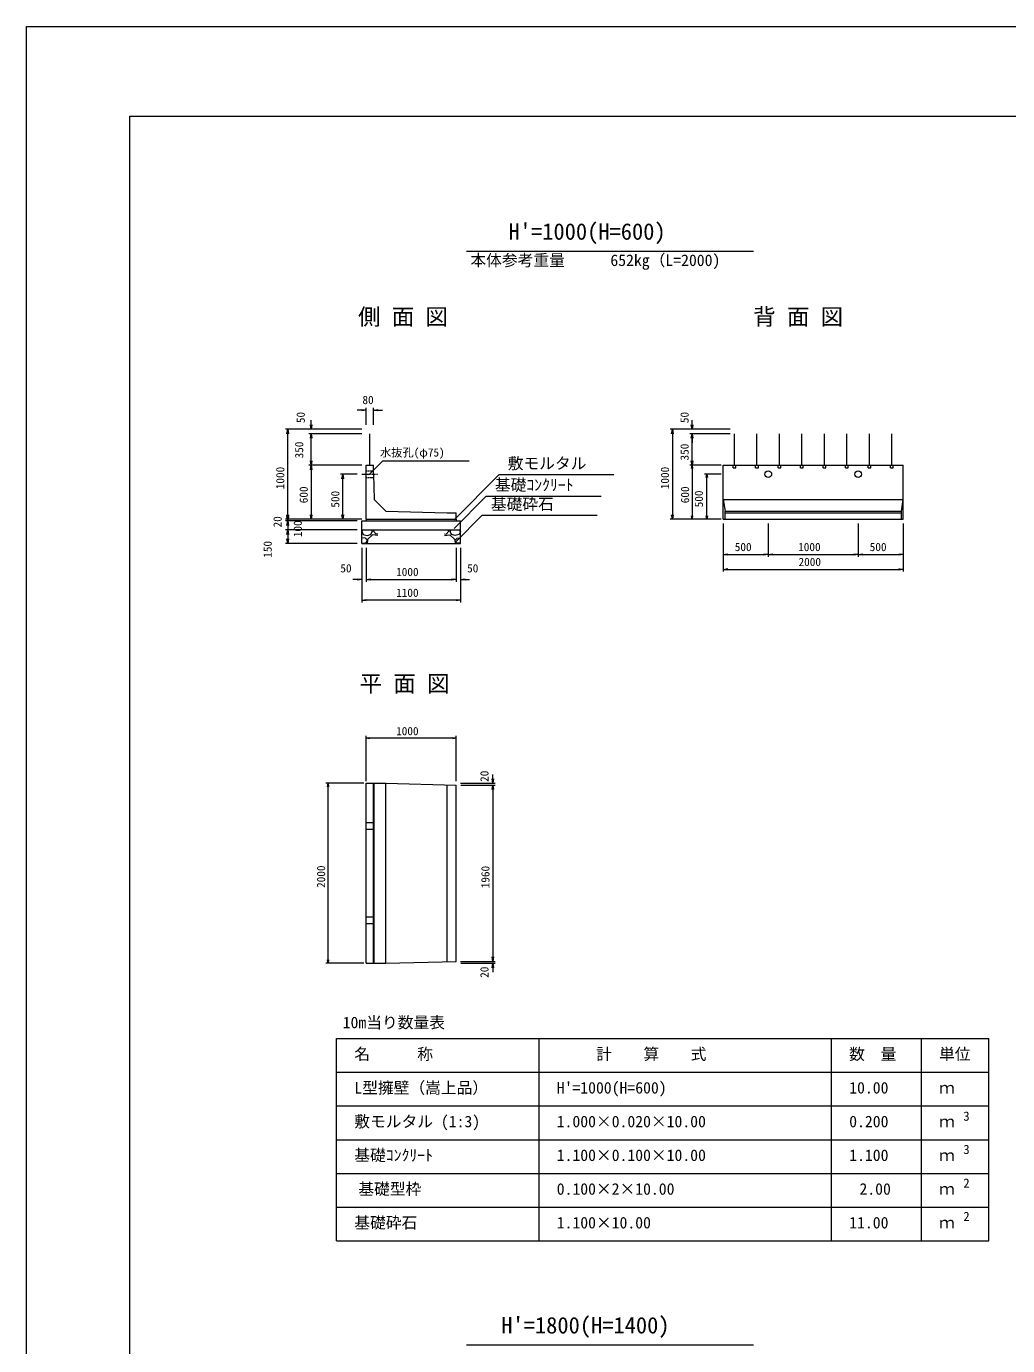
# Model space of a CAD drawing. Units: millimetres on the paper. Extents: x 0 to 841, y 0 to 594.
# Drawn here: x 0 to 218.1, y 300.6 to 594 of the extents above; entities that cross this region are included whole.
import ezdxf
from ezdxf.enums import TextEntityAlignment as Align

# ---------------------------------------------------------------- set-up
doc = ezdxf.new("R2010")
doc.units = ezdxf.units.MM
for name, pattern in [('USER1', [1.125, 0.75, -0.125, 0.125, -0.125]), ('USER2', [0.375, 0.25, -0.125]), ('USER3', [24, 12, -12])]:
    doc.linetypes.add(name, pattern=pattern)
for name, color, linetype, lineweight in [('001', 4, 'USER3', 18), ('0_2', 7, 'Continuous', 9), ('D-MTR-FRAM（材料表図枠）', 2, 'Continuous', 18), ('D-STR-DIM（寸法）', 7, 'Continuous', 18), ('D-STR-HTXT（旗揚げ）', 7, 'Continuous', 18), ('D-STR-STR1（構造物）', 4, 'Continuous', 18), ('D-STR-STRn（構造物）', 7, 'Continuous', 18), ('D-STR（構造物外形線）', 1, 'Continuous', 18), ('D-TTL(外枠）', 2, 'Continuous', 18), ('DEFPOINTS_3', 8, 'Continuous', 18)]:
    doc.layers.add(name, color=color, linetype=linetype, lineweight=lineweight)
for name, color, linetype in [('D-MTR-TXT(文字列）', 7, 'Continuous'), ('D-MTR（材料表タイトル）', 7, 'Continuous'), ('D-STR-TXT（文字）', 7, 'Continuous'), ('D-TTL-TXT（文字）', 7, 'Continuous')]:
    doc.layers.add(name, color=color, linetype=linetype)
doc.styles.add('ＭＳ ゴシック', font='')
doc.styles.get('ＭＳ ゴシック').set_extended_font_data('MS Gothic')

msp = doc.modelspace()

# ---------------------------------------------------------------- linework, layer by layer
at = {"layer": '001'}
for p, q in [((157.423, 496.4), (157.423, 503.4)), ((162.423, 496.4), (162.423, 503.4)), ((167.423, 496.4), (167.423, 503.4)), ((172.423, 496.4), (172.423, 503.4)), ((177.423, 496.4), (177.423, 503.4)), ((182.423, 496.4), (182.423, 503.4)), ((187.423, 496.4), (187.423, 503.4)), ((192.423, 496.4), (192.423, 503.4))]:
    msp.add_line(p, q, dxfattribs=at)
at = {"layer": '0_2'}
for p, q in [((74.541, 508.815), (75.541, 508.648)), ((75.541, 508.648), (74.541, 508.482)), ((75.541, 508.648), (74.541, 508.648)), ((77.141, 508.648), (78.141, 508.815)), ((78.141, 508.482), (77.141, 508.648)), ((77.141, 508.648), (78.141, 508.648)), ((63.306, 504.4), (63.139, 505.4)), ((63.473, 505.4), (63.306, 504.4)), ((63.306, 504.4), (63.306, 505.4)), ((147.985, 504.4), (147.819, 505.4)), ((148.152, 505.4), (147.985, 504.4)), ((147.985, 504.4), (147.985, 505.4)), ((57.925, 503.4), (58.091, 504.4)), ((58.091, 504.4), (58.258, 503.4)), ((58.091, 504.4), (58.091, 503.4)), ((63.139, 502.4), (63.306, 503.4)), ((63.306, 503.4), (63.473, 502.4)), ((63.306, 503.4), (63.306, 502.4)), ((143.453, 503.4), (143.62, 504.4)), ((143.62, 504.4), (143.787, 503.4)), ((143.62, 504.4), (143.62, 503.4)), ((147.819, 502.4), (147.985, 503.4)), ((147.985, 503.4), (148.152, 502.4)), ((147.985, 503.4), (147.985, 502.4)), ((63.306, 496.4), (63.139, 497.4)), ((63.139, 495.4), (63.306, 496.4)), ((63.473, 497.4), (63.306, 496.4)), ((63.306, 496.4), (63.306, 497.4)), ((63.306, 496.4), (63.473, 495.4)), ((63.306, 496.4), (63.306, 495.4)), ((147.985, 496.4), (147.819, 497.4)), ((147.86, 495.65), (147.985, 496.4)), ((148.152, 497.4), (147.985, 496.4)), ((147.985, 496.4), (147.985, 497.4)), ((147.985, 496.4), (148.11, 495.65)), ((70.149, 493.4), (70.315, 494.4)), ((70.315, 494.4), (70.482, 493.4)), ((70.315, 494.4), (70.315, 493.4)), ((151.151, 493.65), (151.276, 494.4)), ((151.276, 494.4), (151.401, 493.65)), ((58.091, 484.4), (57.925, 485.4)), ((58.091, 484), (57.925, 485)), ((58.091, 484), (58.091, 485.4)), ((58.258, 485.4), (58.091, 484.4)), ((58.258, 485), (58.091, 484)), ((63.306, 484.4), (63.139, 485.4)), ((63.473, 485.4), (63.306, 484.4)), ((63.306, 484.4), (63.306, 485.4)), ((70.315, 484.4), (70.149, 485.4)), ((70.482, 485.4), (70.315, 484.4)), ((70.315, 484.4), (70.315, 485.4)), ((143.62, 484.4), (143.453, 485.4)), ((143.787, 485.4), (143.62, 484.4)), ((143.62, 484.4), (143.62, 485.4)), ((147.985, 484.4), (147.86, 485.15)), ((148.11, 485.15), (147.985, 484.4)), ((151.276, 484.4), (151.151, 485.15)), ((151.401, 485.15), (151.276, 484.4)), ((57.925, 483), (58.091, 484)), ((57.925, 481), (58.091, 482)), ((58.091, 484), (58.258, 483)), ((58.091, 484), (58.091, 483)), ((58.091, 482), (58.091, 481)), ((58.091, 482), (58.258, 481)), ((58.091, 479), (57.925, 480)), ((58.258, 480), (58.091, 479)), ((58.091, 479), (58.091, 480)), ((154.923, 476.545), (155.923, 476.712)), ((155.923, 476.378), (154.923, 476.545)), ((154.923, 476.545), (155.923, 476.545)), ((163.923, 476.712), (164.923, 476.545)), ((164.923, 476.545), (163.923, 476.378)), ((164.923, 476.545), (163.923, 476.545)), ((164.923, 476.545), (165.923, 476.712)), ((165.923, 476.378), (164.923, 476.545)), ((164.923, 476.545), (165.923, 476.545)), ((183.923, 476.712), (184.923, 476.545)), ((184.923, 476.545), (183.923, 476.378)), ((184.923, 476.545), (183.923, 476.545)), ((184.923, 476.545), (185.923, 476.712)), ((185.923, 476.378), (184.923, 476.545)), ((184.923, 476.545), (185.923, 476.545)), ((193.923, 476.712), (194.923, 476.545)), ((194.923, 476.545), (193.923, 476.378)), ((194.923, 476.545), (193.923, 476.545)), ((154.923, 473.225), (155.923, 473.391)), ((155.923, 473.058), (154.923, 473.225)), ((154.923, 473.225), (155.923, 473.225)), ((193.923, 473.391), (194.923, 473.225)), ((194.923, 473.225), (193.923, 473.058)), ((194.923, 473.225), (193.923, 473.225)), ((73.541, 471.164), (74.541, 470.997)), ((74.541, 470.997), (73.541, 470.831)), ((74.541, 470.997), (73.541, 470.997)), ((75.541, 470.997), (76.541, 471.164)), ((76.541, 470.831), (75.541, 470.997)), ((75.541, 470.997), (76.541, 470.997)), ((94.541, 471.164), (95.541, 470.997)), ((95.541, 470.997), (94.541, 470.831)), ((95.541, 470.997), (94.541, 470.997)), ((96.541, 470.997), (97.541, 471.164)), ((97.541, 470.831), (96.541, 470.997)), ((96.541, 470.997), (97.541, 470.997)), ((74.541, 466.371), (75.541, 466.537)), ((95.541, 466.537), (96.541, 466.371)), ((75.541, 466.204), (74.541, 466.371)), ((74.541, 466.371), (75.541, 466.371)), ((96.541, 466.371), (95.541, 466.204)), ((96.541, 466.371), (95.541, 466.371)), ((75.541, 435.698), (76.291, 435.823)), ((76.291, 435.573), (75.541, 435.698)), ((94.791, 435.823), (95.541, 435.698)), ((95.541, 435.698), (94.791, 435.573)), ((66.943, 424.897), (67.068, 425.647)), ((67.068, 425.647), (67.193, 424.897)), ((103.702, 425.647), (103.536, 426.647)), ((103.869, 426.647), (103.702, 425.647)), ((103.702, 425.647), (103.702, 426.647)), ((103.536, 424.247), (103.702, 425.247)), ((103.702, 425.247), (103.869, 424.247)), ((103.702, 425.247), (103.702, 424.247)), ((67.068, 385.647), (66.943, 386.397)), ((67.193, 386.397), (67.068, 385.647)), ((103.702, 386.047), (103.536, 387.047)), ((103.536, 384.647), (103.702, 385.647)), ((103.702, 386.047), (103.702, 387.047)), ((103.869, 387.047), (103.702, 386.047)), ((103.702, 385.647), (103.869, 384.647)), ((103.702, 385.647), (103.702, 384.647))]:
    msp.add_line(p, q, dxfattribs=at)
at = {"layer": '0_2', "lineweight": 18}
for p, q in [((147.985, 496.4), (147.985, 496.3)), ((151.276, 494.4), (151.276, 494.3)), ((147.985, 484.4), (147.985, 484.5)), ((151.276, 484.4), (151.276, 484.5)), ((75.541, 435.698), (75.641, 435.698)), ((95.541, 435.698), (95.441, 435.698)), ((67.068, 425.647), (67.068, 425.547)), ((67.068, 385.647), (67.068, 385.747))]:
    msp.add_line(p, q, dxfattribs=at)
at = {"layer": 'D-MTR-FRAM（材料表図枠）'}
for p, q in [((68.977, 368.883), (213.977, 368.883)), ((68.977, 323.883), (68.977, 368.883)), ((113.977, 323.883), (113.977, 368.883)), ((178.977, 323.883), (178.977, 368.883)), ((198.977, 323.883), (198.977, 368.883)), ((213.977, 323.883), (213.977, 368.883)), ((68.977, 361.383), (213.977, 361.383)), ((68.977, 353.883), (213.977, 353.883)), ((68.977, 346.383), (213.977, 346.383)), ((68.977, 338.883), (213.977, 338.883)), ((68.977, 331.383), (213.977, 331.383)), ((68.977, 323.883), (213.977, 323.883))]:
    msp.add_line(p, q, dxfattribs=at)
at = {"layer": 'D-STR-DIM（寸法）'}
for p, q in [((74.541, 508.648), (73.541, 508.648)), ((75.541, 505.4), (75.541, 509.148)), ((77.141, 505.4), (77.141, 509.148)), ((78.141, 508.648), (79.141, 508.648)), ((63.306, 505.4), (63.306, 506.4)), ((147.985, 505.4), (147.985, 506.4)), ((74.541, 504.4), (57.591, 504.4)), ((58.091, 485.4), (58.091, 503.4)), ((74.541, 504.4), (62.806, 504.4)), ((74.541, 503.4), (62.806, 503.4)), ((63.306, 497.4), (63.306, 502.4)), ((156.423, 504.4), (143.12, 504.4)), ((143.62, 503.4), (143.62, 485.4)), ((156.423, 504.4), (147.485, 504.4)), ((156.423, 503.4), (147.485, 503.4)), ((156.423, 503.4), (147.485, 503.4)), ((147.985, 502.4), (147.985, 501.4)), ((147.985, 497.4), (147.985, 502.4)), ((74.541, 496.4), (62.806, 496.4)), ((74.541, 496.4), (62.806, 496.4)), ((153.923, 496.4), (147.485, 496.4)), ((154.423, 496.4), (147.485, 496.4)), ((147.985, 496.3), (147.985, 484.5)), ((63.306, 495.4), (63.306, 485.4)), ((73.541, 494.4), (69.815, 494.4)), ((70.315, 485.4), (70.315, 493.4)), ((154.423, 494.4), (150.776, 494.4)), ((151.276, 484.5), (151.276, 494.3)), ((74.541, 484.4), (57.591, 484.4)), ((74.541, 484.4), (57.591, 484.4)), ((58.091, 485), (58.091, 486.4)), ((74.541, 484.4), (69.815, 484.4)), ((153.923, 484.4), (143.12, 484.4)), ((154.423, 484.4), (147.485, 484.4)), ((73.541, 484), (57.591, 484)), ((73.541, 482), (57.591, 482)), ((58.091, 483), (58.091, 482)), ((154.923, 483.4), (154.923, 472.725)), ((164.923, 483.4), (164.923, 476.045)), ((184.923, 483.4), (184.923, 476.045)), ((194.923, 483.4), (194.923, 472.725)), ((73.541, 479), (57.591, 479)), ((58.091, 481), (58.091, 480)), ((74.541, 478), (74.541, 465.871)), ((75.541, 478), (75.541, 470.497)), ((95.541, 478), (95.541, 470.497)), ((96.541, 478), (96.541, 465.871)), ((155.923, 476.545), (163.923, 476.545)), ((165.923, 476.545), (183.923, 476.545)), ((185.923, 476.545), (193.923, 476.545)), ((155.923, 473.225), (193.923, 473.225)), ((73.541, 470.997), (72.541, 470.997)), ((76.541, 470.997), (94.541, 470.997)), ((97.541, 470.997), (98.541, 470.997)), ((95.541, 466.371), (75.541, 466.371)), ((75.041, 425.647), (66.568, 425.647)), ((67.068, 385.747), (67.068, 425.547)), ((96.541, 425.647), (104.202, 425.647)), ((103.702, 426.647), (103.702, 427.647)), ((96.546, 425.247), (104.202, 425.247)), ((103.702, 424.247), (103.702, 387.047)), ((75.041, 385.647), (66.568, 385.647)), ((96.541, 386.047), (104.202, 386.047)), ((96.546, 385.647), (104.202, 385.647)), ((103.702, 384.647), (103.702, 383.647))]:
    msp.add_line(p, q, dxfattribs=at)
at = {"layer": 'D-STR-HTXT（旗揚げ）'}
for p, q in [((97.879, 544), (161.662, 544)), ((76.243, 494.404), (79.146, 497.335)), ((98.444, 497.335), (79.146, 497.335)), ((95.086, 484.253), (105.004, 494.266)), ((130.602, 494.266), (105.004, 494.266)), ((95.086, 482.348), (102.146, 489.476)), ((127.745, 489.476), (102.146, 489.476)), ((95.379, 479.265), (101.259, 485.202)), ((126.857, 485.202), (101.259, 485.202)), ((75.541, 426.147), (75.541, 436.198)), ((95.441, 435.698), (75.641, 435.698)), ((95.541, 426.147), (95.541, 436.198)), ((97.879, 300.739), (161.662, 300.739))]:
    msp.add_line(p, q, dxfattribs=at)
at = {"layer": 'D-STR-STR1（構造物）'}
msp.add_line((76.341, 496.4), (76.341, 503.4), dxfattribs=at)
at = {"layer": 'D-STR-STRn（構造物）', "linetype": 'USER1'}
msp.add_line((74.541, 494.4), (78.088, 494.4), dxfattribs=at)
at = {"layer": 'D-STR-STRn（構造物）', "linetype": 'USER2'}
for p, q in [((75.541, 495.15), (77.141, 495.15)), ((75.541, 493.65), (77.168, 493.65))]:
    msp.add_line(p, q, dxfattribs=at)
at = {"layer": 'D-STR-STRn（構造物）'}
for p, q in [((75.541, 484.4), (75.541, 484)), ((95.541, 484.4), (95.541, 484)), ((74.541, 484), (96.541, 484)), ((74.541, 479), (74.541, 484)), ((74.541, 482), (96.541, 482)), ((74.597, 481.691), (74.897, 480.991)), ((74.651, 481.692), (74.783, 482)), ((76.599, 480.988), (76.849, 481.688)), ((76.706, 482), (76.848, 481.691)), ((77.197, 481.69), (77.313, 482)), ((77.747, 481.099), (77.197, 481.699)), ((93.335, 481.099), (93.885, 481.699)), ((93.885, 481.69), (93.769, 482)), ((94.483, 480.988), (94.233, 481.688)), ((94.376, 482), (94.234, 481.691)), ((96.485, 481.691), (96.185, 480.991)), ((96.431, 481.692), (96.299, 482)), ((96.541, 479), (96.541, 484)), ((74.598, 480.691), (74.541, 480.71)), ((74.541, 480.661), (74.592, 480.692)), ((75.354, 480.145), (74.541, 480.267)), ((74.541, 479.154), (75.499, 479.039)), ((74.541, 479), (96.541, 479)), ((74.893, 480.986), (75.743, 480.736)), ((75.753, 479.785), (75.353, 480.135)), ((75.491, 479.039), (75.741, 479.489)), ((75.747, 479.491), (75.747, 479.791)), ((75.752, 480.736), (76.602, 480.986)), ((75.799, 479.84), (75.759, 479)), ((76.952, 480.891), (75.802, 479.841)), ((78.132, 480.785), (76.949, 480.884)), ((78.132, 481.131), (77.742, 481.097)), ((92.95, 481.131), (93.34, 481.097)), ((92.95, 480.785), (94.133, 480.884)), ((94.13, 480.891), (95.28, 479.841)), ((95.33, 480.736), (94.48, 480.986)), ((95.283, 479.84), (95.323, 479)), ((95.329, 479.785), (95.729, 480.135)), ((95.335, 479.491), (95.335, 479.791)), ((96.189, 480.986), (95.339, 480.736)), ((95.591, 479.039), (95.341, 479.489)), ((96.541, 479.154), (95.583, 479.039)), ((95.728, 480.145), (96.541, 480.267)), ((96.484, 480.691), (96.541, 480.71)), ((96.541, 480.661), (96.49, 480.692))]:
    msp.add_line(p, q, dxfattribs=at)
at = {"layer": 'D-STR（構造物外形線）'}
for p, q in [((75.541, 484.4), (75.541, 496.4)), ((75.541, 496.4), (77.141, 496.4)), ((77.141, 494.4), (77.141, 496.4)), ((154.923, 496.4), (194.923, 496.4)), ((154.923, 484.4), (154.923, 496.4)), ((157.123, 495.8), (157.123, 496.4)), ((157.723, 495.8), (157.723, 496.4)), ((162.123, 495.8), (162.123, 496.4)), ((162.723, 495.8), (162.723, 496.4)), ((167.123, 495.8), (167.123, 496.4)), ((167.723, 495.8), (167.723, 496.4)), ((172.123, 495.8), (172.123, 496.4)), ((172.723, 495.8), (172.723, 496.4)), ((177.123, 495.8), (177.123, 496.4)), ((177.723, 495.8), (177.723, 496.4)), ((182.123, 495.8), (182.123, 496.4)), ((182.723, 495.8), (182.723, 496.4)), ((187.123, 495.8), (187.123, 496.4)), ((187.723, 495.8), (187.723, 496.4)), ((192.123, 495.8), (192.123, 496.4)), ((192.723, 495.8), (192.723, 496.4)), ((194.923, 484.4), (194.923, 496.4)), ((77.141, 494.4), (77.341, 488.8)), ((157.123, 495.8), (157.723, 495.8)), ((162.123, 495.8), (162.723, 495.8)), ((167.123, 495.8), (167.723, 495.8)), ((172.123, 495.8), (172.723, 495.8)), ((177.123, 495.8), (177.723, 495.8)), ((182.123, 495.8), (182.723, 495.8)), ((187.123, 495.8), (187.723, 495.8)), ((192.123, 495.8), (192.723, 495.8)), ((77.341, 488.8), (79.941, 486.2)), ((154.923, 488.8), (194.923, 488.8)), ((154.923, 488.8), (155.323, 486.2)), ((194.523, 486.2), (194.923, 488.8)), ((75.541, 484.4), (95.541, 484.4)), ((79.941, 486.2), (93.541, 485.8)), ((93.541, 485.8), (95.541, 485.8)), ((95.541, 484.4), (95.541, 485.8)), ((154.923, 484.4), (194.923, 484.4)), ((155.323, 486.2), (194.523, 486.2)), ((155.323, 484.4), (155.323, 486.2)), ((155.323, 485.8), (194.523, 485.8)), ((194.523, 484.4), (194.523, 486.2)), ((75.541, 425.647), (79.941, 425.647)), ((75.541, 385.647), (75.541, 425.647)), ((77.141, 385.647), (77.141, 425.647)), ((77.341, 385.647), (77.341, 425.647)), ((79.941, 385.647), (79.941, 425.647)), ((79.941, 425.647), (95.541, 425.247)), ((93.541, 386.004), (93.541, 425.291)), ((95.541, 386.047), (95.541, 425.247)), ((77.141, 416.897), (75.541, 416.897)), ((77.141, 415.397), (75.541, 415.397)), ((77.141, 395.897), (75.541, 395.897)), ((77.141, 394.397), (75.541, 394.397)), ((75.541, 385.647), (79.941, 385.647)), ((79.941, 385.647), (95.541, 386.047))]:
    msp.add_line(p, q, dxfattribs=at)
at = {"layer": 'D-STR（構造物外形線）', "color": 7}
for centre in [(164.923, 494.4), (184.923, 494.4)]:
    msp.add_circle(centre, 0.75, dxfattribs=at)
at = {"layer": 'D-TTL(外枠）'}
for p, q in [((23, 574), (818, 574)), ((23, 20), (23, 574))]:
    msp.add_line(p, q, dxfattribs=at)
at = {"layer": 'DEFPOINTS_3'}
for p, q in [((0, 594), (841, 594)), ((0, 0), (0, 594))]:
    msp.add_line(p, q, dxfattribs=at)

# ---------------------------------------------------------------- texts
at = {"layer": 'D-MTR-TXT(文字列）', "style": 'ＭＳ ゴシック'}
for s, height, p in [('本体参考重量', 2.566, (98.709, 539.933)), ('652kg（L=2000)', 2.566, (129.829, 539.933)), ('名\u3000\u3000\u3000称', 2.566, (72.899, 363.383)), ('計\u3000\u3000算\u3000\u3000式', 2.566, (126.677, 363.383)), ('数\u3000量', 2.566, (182.899, 363.383)), ('単位', 2.566, (202.899, 363.383)), ('L型擁壁（嵩上品）', 2.566, (72.899, 355.883)), ("H'=1000(H=600)", 2.566, (117.899, 355.883)), ('10.00', 2.566, (182.926, 355.883)), ('ｍ', 2.566, (202.899, 355.883)), ('敷モルタル (1:3)', 2.566, (72.899, 348.383)), ('3', 2.053, (208.301, 349.983)), ('1.000×0.020×10.00', 2.566, (117.899, 348.383)), ('0.200', 2.566, (182.926, 348.383)), ('ｍ', 2.566, (202.899, 348.383)), ('基礎ｺﾝｸﾘｰﾄ', 2.566, (72.899, 340.883)), ('1.100×0.100×10.00', 2.566, (117.899, 340.883)), ('1.100', 2.566, (182.926, 340.883)), ('ｍ', 2.566, (202.899, 340.883)), ('3', 2.053, (208.301, 342.583)), ('2', 2.053, (208.301, 335.083)), ('基礎型枠', 2.566, (73.799, 333.383)), ('0.100×2×10.00', 2.566, (117.899, 333.383)), ('2.00', 2.566, (185.2, 333.383)), ('ｍ', 2.566, (202.899, 333.383)), ('基礎砕石', 2.566, (72.899, 325.883)), ('1.100×10.00', 2.566, (117.899, 325.883)), ('11.00', 2.566, (182.926, 325.883)), ('2', 2.053, (208.301, 327.683)), ('ｍ', 2.566, (202.899, 325.883))]:
    msp.add_text(s, height=height, dxfattribs=at).set_placement(p, align=Align.BOTTOM_LEFT)
at = {"layer": 'D-MTR（材料表タイトル）', "style": 'ＭＳ ゴシック'}
msp.add_text('10m当り数量表', height=2.566, dxfattribs=at).set_placement((70.319, 370.408), align=Align.BOTTOM_LEFT)
at = {"layer": 'D-STR-DIM（寸法）', "style": 'ＭＳ ゴシック'}
for s, p in [('80', (74.71, 509.448)), ('500', (157.48, 476.745)), ('1000', (171.579, 476.745)), ('500', (187.48, 476.745)), ('2000', (171.661, 473.425)), ('50', (69.798, 472.01)), ('1000', (82.197, 471.197)), ('50', (97.983, 472.01)), ('1100', (82.197, 466.571))]:
    msp.add_text(s, height=1.833, dxfattribs=at).set_placement(p, align=Align.BOTTOM_LEFT)
for s, p in [('50', (62.448, 505.765)), ('50', (147.772, 505.765)), ('350', (62.103, 497.916)), ('350', (147.785, 497.457)), ('1000', (57.891, 491.056)), ('1000', (143.42, 491.056)), ('600', (63.106, 487.938)), ('500', (70.115, 486.957)), ('600', (147.885, 487.938)), ('500', (150.955, 487.031)), ('20', (57.291, 482.563)), ('100', (61.793, 480.393)), ('150', (55.091, 475.818)), ('20', (103.288, 425.975)), ('2000', (66.968, 402.386)), ('1960', (103.502, 402.304)), ('20', (103.288, 382.392))]:
    msp.add_text(s, height=1.833, rotation=90, dxfattribs=at).set_placement(p, align=Align.BOTTOM_LEFT)
at = {"layer": 'D-STR-HTXT（旗揚げ）', "style": 'ＭＳ ゴシック'}
msp.add_text('1000', height=1.833, dxfattribs=at).set_placement((82.197, 435.798), align=Align.BOTTOM_LEFT)
at = {"layer": 'D-STR-TXT（文字）', "style": 'ＭＳ ゴシック'}
for s, height, p in [('側 面 図', 3.666, (73.732, 526.483)), ('背 面 図', 3.666, (161.583, 526.483)), ('水抜孔(φ75)', 1.833, (78.605, 497.769)), ('敷モルタル', 2.566, (107.004, 494.766)), ('基礎ｺﾝｸﾘｰﾄ', 2.566, (104.146, 489.976)), ('基礎砕石', 2.566, (103.259, 485.702)), ('平 面 図', 3.666, (74.071, 444.911))]:
    msp.add_text(s, height=height, dxfattribs=at).set_placement(p, align=Align.BOTTOM_LEFT)
at = {"layer": 'D-TTL-TXT（文字）', "style": 'ＭＳ ゴシック'}
for s, p in [("H'=1000(H=600)", (107.202, 545.449)), ("H'=1800(H=1400)", (105.577, 302.188))]:
    msp.add_text(s, height=3.666, dxfattribs=at).set_placement(p, align=Align.BOTTOM_LEFT)

doc.saveas('drawing.dxf')
